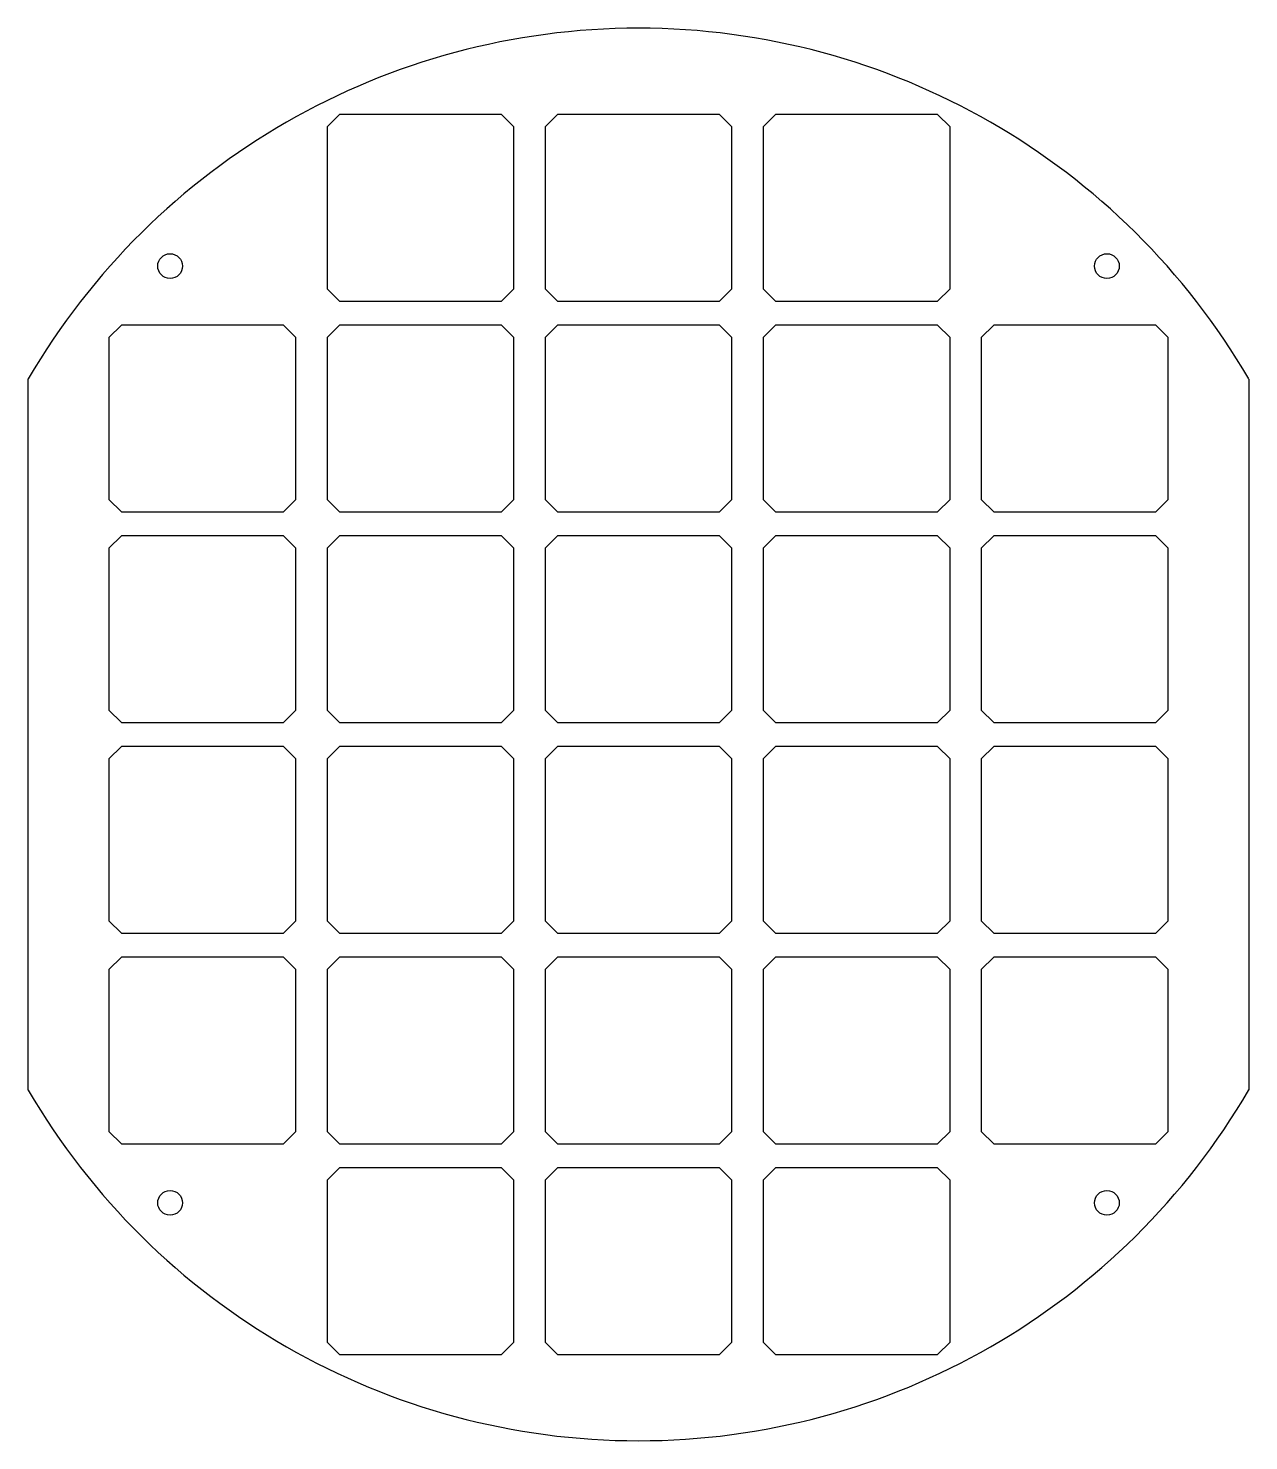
# Model space of a CAD drawing. Header units: millimetres. Extents: x 2242 to 2439, y 1817 to 2045.
import ezdxf

# ---------------------------------------------------------------- set-up
doc = ezdxf.new("R2010")
doc.units = ezdxf.units.MM
for name, color, linetype in [('holder_hole', 80, 'Continuous'), ('holder_outline', 1, 'Continuous'), ('holder_support', 140, 'Continuous')]:
    doc.layers.add(name, color=color, linetype=linetype)

msp = doc.modelspace()

# ---------------------------------------------------------------- linework, layer by layer
at = {"layer": 'holder_hole'}
for centre in [(2264.86, 2006.49), (2416.06, 2006.49), (2264.86, 1855.29), (2416.06, 1855.29)]:
    msp.add_circle(centre, 2, dxfattribs=at)
at = {"layer": 'holder_outline'}
for p, q in [((2241.96, 1873.49), (2241.96, 1988.29)), ((2438.96, 1988.27), (2438.96, 1873.5))]:
    msp.add_line(p, q, dxfattribs=at)
for start, end in [(30.2232, 149.7686), (210.2314, 329.7768)]:
    msp.add_arc((2340.46, 1930.89), 114, start, end, dxfattribs=at)
at = {"layer": 'holder_support'}
for points in [[(2290.19, 2028.96), (2290.19, 2002.81), (2292.19, 2000.81), (2318.34, 2000.81), (2320.34, 2002.81), (2320.34, 2028.96), (2318.34, 2030.96), (2292.19, 2030.96), (2290.19, 2028.96)], [(2325.39, 2028.96), (2325.39, 2002.81), (2327.39, 2000.81), (2353.54, 2000.81), (2355.54, 2002.81), (2355.54, 2028.96), (2353.54, 2030.96), (2327.39, 2030.96), (2325.39, 2028.96)], [(2360.59, 2028.96), (2360.59, 2002.81), (2362.59, 2000.81), (2388.74, 2000.81), (2390.74, 2002.81), (2390.74, 2028.96), (2388.74, 2030.96), (2362.59, 2030.96), (2360.59, 2028.96)], [(2254.99, 1994.96), (2254.99, 1968.81), (2256.99, 1966.81), (2283.14, 1966.81), (2285.14, 1968.81), (2285.14, 1994.96), (2283.14, 1996.96), (2256.99, 1996.96), (2254.99, 1994.96)], [(2290.19, 1994.96), (2290.19, 1968.81), (2292.19, 1966.81), (2318.34, 1966.81), (2320.34, 1968.81), (2320.34, 1994.96), (2318.34, 1996.96), (2292.19, 1996.96), (2290.19, 1994.96)], [(2325.39, 1994.96), (2325.39, 1968.81), (2327.39, 1966.81), (2353.54, 1966.81), (2355.54, 1968.81), (2355.54, 1994.96), (2353.54, 1996.96), (2327.39, 1996.96), (2325.39, 1994.96)], [(2360.59, 1994.96), (2360.59, 1968.81), (2362.59, 1966.81), (2388.74, 1966.81), (2390.74, 1968.81), (2390.74, 1994.96), (2388.74, 1996.96), (2362.59, 1996.96), (2360.59, 1994.96)], [(2395.79, 1994.96), (2395.79, 1968.81), (2397.79, 1966.81), (2423.94, 1966.81), (2425.94, 1968.81), (2425.94, 1994.96), (2423.94, 1996.96), (2397.79, 1996.96), (2395.79, 1994.96)], [(2254.99, 1960.96), (2254.99, 1934.81), (2256.99, 1932.81), (2283.14, 1932.81), (2285.14, 1934.81), (2285.14, 1960.96), (2283.14, 1962.96), (2256.99, 1962.96), (2254.99, 1960.96)], [(2290.19, 1960.96), (2290.19, 1934.81), (2292.19, 1932.81), (2318.34, 1932.81), (2320.34, 1934.81), (2320.34, 1960.96), (2318.34, 1962.96), (2292.19, 1962.96), (2290.19, 1960.96)], [(2325.39, 1960.96), (2325.39, 1934.81), (2327.39, 1932.81), (2353.54, 1932.81), (2355.54, 1934.81), (2355.54, 1960.96), (2353.54, 1962.96), (2327.39, 1962.96), (2325.39, 1960.96)], [(2360.59, 1960.96), (2360.59, 1934.81), (2362.59, 1932.81), (2388.74, 1932.81), (2390.74, 1934.81), (2390.74, 1960.96), (2388.74, 1962.96), (2362.59, 1962.96), (2360.59, 1960.96)], [(2395.79, 1960.96), (2395.79, 1934.81), (2397.79, 1932.81), (2423.94, 1932.81), (2425.94, 1934.81), (2425.94, 1960.96), (2423.94, 1962.96), (2397.79, 1962.96), (2395.79, 1960.96)], [(2254.99, 1926.96), (2254.99, 1900.81), (2256.99, 1898.81), (2283.14, 1898.81), (2285.14, 1900.81), (2285.14, 1926.96), (2283.14, 1928.96), (2256.99, 1928.96), (2254.99, 1926.96)], [(2290.19, 1926.96), (2290.19, 1900.81), (2292.19, 1898.81), (2318.34, 1898.81), (2320.34, 1900.81), (2320.34, 1926.96), (2318.34, 1928.96), (2292.19, 1928.96), (2290.19, 1926.96)], [(2325.39, 1926.96), (2325.39, 1900.81), (2327.39, 1898.81), (2353.54, 1898.81), (2355.54, 1900.81), (2355.54, 1926.96), (2353.54, 1928.96), (2327.39, 1928.96), (2325.39, 1926.96)], [(2360.59, 1926.96), (2360.59, 1900.81), (2362.59, 1898.81), (2388.74, 1898.81), (2390.74, 1900.81), (2390.74, 1926.96), (2388.74, 1928.96), (2362.59, 1928.96), (2360.59, 1926.96)], [(2395.79, 1926.96), (2395.79, 1900.81), (2397.79, 1898.81), (2423.94, 1898.81), (2425.94, 1900.81), (2425.94, 1926.96), (2423.94, 1928.96), (2397.79, 1928.96), (2395.79, 1926.96)], [(2254.99, 1892.96), (2254.99, 1866.81), (2256.99, 1864.81), (2283.14, 1864.81), (2285.14, 1866.81), (2285.14, 1892.96), (2283.14, 1894.96), (2256.99, 1894.96), (2254.99, 1892.96)], [(2290.19, 1892.96), (2290.19, 1866.81), (2292.19, 1864.81), (2318.34, 1864.81), (2320.34, 1866.81), (2320.34, 1892.96), (2318.34, 1894.96), (2292.19, 1894.96), (2290.19, 1892.96)], [(2325.39, 1892.96), (2325.39, 1866.81), (2327.39, 1864.81), (2353.54, 1864.81), (2355.54, 1866.81), (2355.54, 1892.96), (2353.54, 1894.96), (2327.39, 1894.96), (2325.39, 1892.96)], [(2360.59, 1892.96), (2360.59, 1866.81), (2362.59, 1864.81), (2388.74, 1864.81), (2390.74, 1866.81), (2390.74, 1892.96), (2388.74, 1894.96), (2362.59, 1894.96), (2360.59, 1892.96)], [(2395.79, 1892.96), (2395.79, 1866.81), (2397.79, 1864.81), (2423.94, 1864.81), (2425.94, 1866.81), (2425.94, 1892.96), (2423.94, 1894.96), (2397.79, 1894.96), (2395.79, 1892.96)], [(2290.19, 1858.96), (2290.19, 1832.81), (2292.19, 1830.81), (2318.34, 1830.81), (2320.34, 1832.81), (2320.34, 1858.96), (2318.34, 1860.96), (2292.19, 1860.96), (2290.19, 1858.96)], [(2325.39, 1858.96), (2325.39, 1832.81), (2327.39, 1830.81), (2353.54, 1830.81), (2355.54, 1832.81), (2355.54, 1858.96), (2353.54, 1860.96), (2327.39, 1860.96), (2325.39, 1858.96)], [(2360.59, 1858.96), (2360.59, 1832.81), (2362.59, 1830.81), (2388.74, 1830.81), (2390.74, 1832.81), (2390.74, 1858.96), (2388.74, 1860.96), (2362.59, 1860.96), (2360.59, 1858.96)]]:
    msp.add_lwpolyline(points, dxfattribs=at)

doc.saveas('drawing.dxf')
